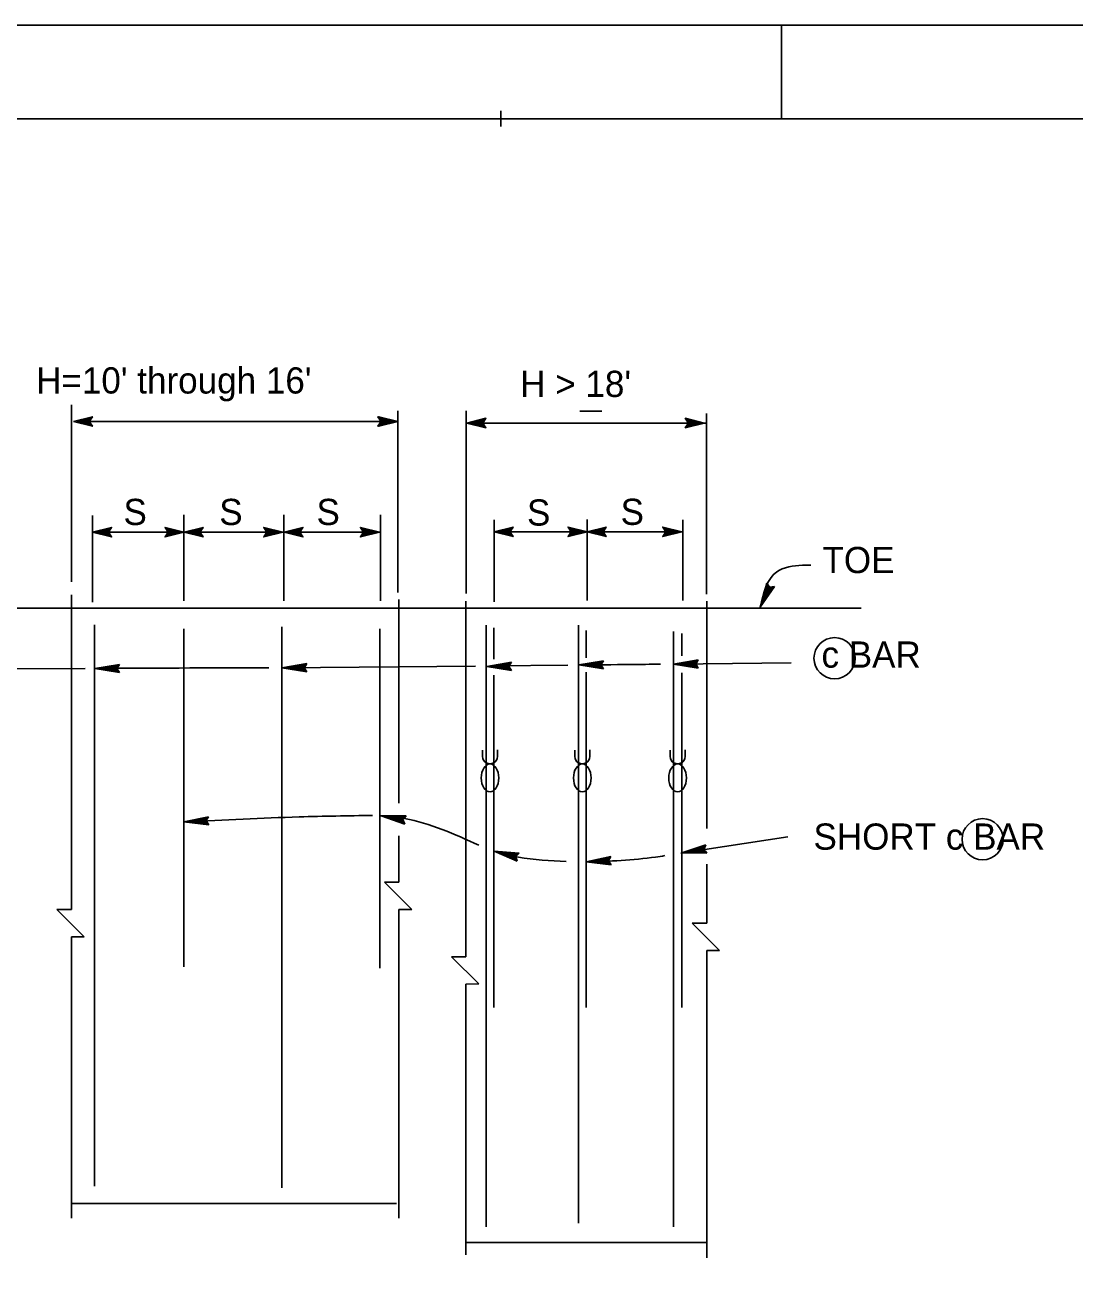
# Model space of a CAD drawing. Extents: x 0 to 90.7, y 0 to 58.7.
# Drawn here: x 9.22 to 24.18, y 40.81 to 58.67 of the extents above; entities that cross this region are included whole.
import ezdxf

# ---------------------------------------------------------------- set-up
doc = ezdxf.new("R2010")
doc.units = 0
for name, color, linetype in [('10 Sheet Format', 7, 'Continuous'), ('210 Border', 7, 'Continuous'), ('212 Leaders and Dim Lines', 7, 'Continuous'), ('213 Rebar', 7, 'Continuous'), ('214 Text and Titles', 7, 'Continuous'), ('240 Concrete', 7, 'Continuous'), ('257 Ground Line', 7, 'Continuous')]:
    doc.layers.add(name, color=color, linetype=linetype)

msp = doc.modelspace()

# ---------------------------------------------------------------- linework, layer by layer
at = {"layer": '10 Sheet Format'}
msp.add_lwpolyline([(0, 0), (90.667, 0), (90.667, 58.667), (0, 58.667)], close=True, dxfattribs=at)
at = {"layer": '210 Border'}
for p, q in [((20, 58.667), (20, 57.333)), ((16, 57.222), (16, 57.444)), ((2.667, 57.333), (89.333, 57.333))]:
    msp.add_line(p, q, dxfattribs=at)
at = {"layer": '212 Leaders and Dim Lines'}
for p, q in [((9.882, 53.255), (9.882, 50.738)), ((14.535, 53.17), (14.535, 50.582)), ((15.506, 53.17), (15.506, 50.568)), ((18.93, 53.134), (18.93, 50.562)), ((10.043, 53.019), (14.372, 53.019)), ((15.506, 52.997), (18.915, 52.997)), ((10.184, 51.679), (10.184, 50.448)), ((11.486, 51.688), (11.486, 50.466)), ((12.908, 51.688), (12.908, 50.466)), ((14.287, 51.688), (14.287, 50.466)), ((15.904, 51.618), (15.904, 50.452)), ((17.228, 51.625), (17.228, 50.47)), ((18.594, 51.618), (18.594, 50.47)), ((10.184, 51.443), (14.287, 51.443)), ((15.904, 51.448), (18.594, 51.448)), ((19.791, 50.717), (19.697, 50.373)), ((19.801, 50.703), (19.697, 50.373)), ((19.697, 50.373), (19.81, 50.688)), ((19.697, 50.373), (19.82, 50.674)), ((19.697, 50.373), (19.898, 50.668)), ((19.697, 50.373), (19.881, 50.665)), ((19.864, 50.663), (19.697, 50.373)), ((19.847, 50.661), (19.697, 50.373)), ((19.83, 50.659), (19.697, 50.373)), ((19.81, 50.688), (19.791, 50.717)), ((19.81, 50.688), (19.83, 50.659)), ((19.83, 50.659), (19.864, 50.663)), ((19.864, 50.663), (19.898, 50.668)), ((8.564, 49.498), (10.08, 49.502)), ((10.215, 49.5), (10.567, 49.56)), ((10.215, 49.5), (10.558, 49.545)), ((10.549, 49.53), (10.215, 49.5)), ((10.54, 49.516), (10.215, 49.5)), ((10.531, 49.501), (10.215, 49.5)), ((10.567, 49.442), (10.215, 49.5)), ((10.215, 49.5), (10.549, 49.472)), ((10.558, 49.457), (10.215, 49.5)), ((10.215, 49.5), (10.54, 49.486)), ((10.531, 49.501), (10.549, 49.53)), ((10.549, 49.472), (10.531, 49.501)), ((10.549, 49.53), (10.567, 49.56)), ((12.88, 49.511), (15.639, 49.534)), ((12.882, 49.511), (13.234, 49.571)), ((12.882, 49.511), (13.225, 49.556)), ((13.216, 49.541), (12.882, 49.511)), ((13.207, 49.527), (12.882, 49.511)), ((13.198, 49.512), (12.882, 49.511)), ((13.234, 49.453), (12.882, 49.511)), ((12.882, 49.511), (13.216, 49.482)), ((13.225, 49.468), (12.882, 49.511)), ((12.882, 49.511), (13.207, 49.497)), ((13.198, 49.512), (13.216, 49.541)), ((13.216, 49.482), (13.198, 49.512)), ((13.216, 49.541), (13.234, 49.571)), ((13.216, 49.482), (13.234, 49.453)), ((15.8, 49.531), (16.151, 49.591)), ((15.8, 49.531), (16.142, 49.576)), ((16.133, 49.561), (15.8, 49.531)), ((16.124, 49.547), (15.8, 49.531)), ((16.115, 49.532), (15.8, 49.531)), ((16.152, 49.473), (15.8, 49.531)), ((15.8, 49.531), (16.134, 49.503)), ((16.143, 49.488), (15.8, 49.531)), ((15.8, 49.531), (16.125, 49.517)), ((15.898, 49.537), (16.954, 49.548)), ((16.115, 49.532), (16.133, 49.561)), ((16.134, 49.503), (16.115, 49.532)), ((16.133, 49.561), (16.151, 49.591)), ((16.134, 49.503), (16.152, 49.473)), ((17.112, 49.553), (17.464, 49.612)), ((17.112, 49.553), (17.455, 49.598)), ((17.446, 49.583), (17.112, 49.553)), ((17.437, 49.568), (17.112, 49.553)), ((17.428, 49.554), (17.112, 49.553)), ((17.464, 49.495), (17.112, 49.553)), ((17.112, 49.553), (17.446, 49.524)), ((17.455, 49.51), (17.112, 49.553)), ((17.112, 49.553), (17.437, 49.539)), ((17.428, 49.554), (17.446, 49.583)), ((17.446, 49.524), (17.428, 49.554)), ((17.446, 49.583), (17.464, 49.612)), ((17.446, 49.524), (17.464, 49.495)), ((18.462, 49.563), (18.814, 49.623)), ((18.462, 49.563), (18.805, 49.608)), ((18.796, 49.594), (18.462, 49.563)), ((18.787, 49.579), (18.462, 49.563)), ((18.778, 49.564), (18.462, 49.563)), ((18.814, 49.506), (18.462, 49.563)), ((18.462, 49.563), (18.796, 49.535)), ((18.805, 49.52), (18.462, 49.563)), ((18.462, 49.563), (18.787, 49.549)), ((18.463, 49.564), (20.137, 49.581)), ((18.778, 49.564), (18.796, 49.594)), ((18.796, 49.535), (18.778, 49.564)), ((18.796, 49.594), (18.814, 49.623)), ((18.796, 49.535), (18.814, 49.506)), ((10.549, 49.472), (10.567, 49.442)), ((11.485, 47.316), (11.834, 47.39)), ((11.485, 47.316), (11.825, 47.375)), ((11.817, 47.36), (11.485, 47.316)), ((11.809, 47.345), (11.485, 47.316)), ((11.8, 47.33), (11.817, 47.36)), ((11.817, 47.36), (11.834, 47.39)), ((14.294, 47.401), (14.651, 47.402)), ((14.606, 47.35), (14.294, 47.401)), ((14.632, 47.286), (14.294, 47.401)), ((14.629, 47.376), (14.294, 47.401)), ((14.294, 47.401), (14.619, 47.318)), ((14.625, 47.302), (14.294, 47.401)), ((14.294, 47.401), (14.612, 47.334)), ((14.617, 47.363), (14.294, 47.401)), ((14.294, 47.401), (14.64, 47.389)), ((14.606, 47.35), (14.629, 47.376)), ((14.619, 47.318), (14.606, 47.35)), ((14.629, 47.376), (14.651, 47.402)), ((11.8, 47.33), (11.485, 47.316)), ((11.839, 47.273), (11.485, 47.316)), ((11.485, 47.316), (11.82, 47.301)), ((11.829, 47.287), (11.485, 47.316)), ((11.485, 47.316), (11.81, 47.316)), ((11.82, 47.301), (11.8, 47.33)), ((11.82, 47.301), (11.839, 47.273)), ((14.619, 47.318), (14.632, 47.286)), ((18.565, 46.869), (20.09, 47.101)), ((18.581, 46.875), (18.919, 46.988)), ((18.906, 46.956), (18.919, 46.988)), ((16.212, 46.823), (15.905, 46.897)), ((16.234, 46.758), (15.905, 46.897)), ((15.905, 46.897), (16.261, 46.872)), ((16.237, 46.848), (15.905, 46.897)), ((15.905, 46.897), (16.223, 46.79)), ((16.228, 46.774), (15.905, 46.897)), ((15.905, 46.897), (16.217, 46.807)), ((16.224, 46.835), (15.905, 46.897)), ((15.905, 46.897), (16.249, 46.86)), ((16.212, 46.823), (16.237, 46.848)), ((16.223, 46.79), (16.212, 46.823)), ((16.237, 46.848), (16.261, 46.872)), ((17.217, 46.746), (17.566, 46.821)), ((17.217, 46.746), (17.558, 46.806)), ((17.55, 46.791), (17.566, 46.821)), ((18.581, 46.875), (18.912, 46.972)), ((18.906, 46.956), (18.581, 46.875)), ((18.899, 46.94), (18.581, 46.875)), ((18.892, 46.925), (18.581, 46.875)), ((18.581, 46.875), (18.904, 46.911)), ((18.581, 46.875), (18.915, 46.898)), ((18.926, 46.885), (18.581, 46.875)), ((18.937, 46.872), (18.581, 46.875)), ((18.892, 46.925), (18.906, 46.956)), ((18.915, 46.898), (18.892, 46.925)), ((18.915, 46.898), (18.937, 46.872)), ((16.223, 46.79), (16.234, 46.758)), ((17.55, 46.791), (17.217, 46.746)), ((17.541, 46.775), (17.217, 46.746)), ((17.533, 46.76), (17.217, 46.746)), ((17.572, 46.703), (17.217, 46.746)), ((17.217, 46.746), (17.552, 46.732)), ((17.562, 46.718), (17.217, 46.746)), ((17.217, 46.746), (17.543, 46.746)), ((17.533, 46.76), (17.55, 46.791)), ((17.552, 46.732), (17.533, 46.76)), ((17.552, 46.732), (17.572, 46.703))]:
    msp.add_line(p, q, dxfattribs=at)
for points in [[(9.911, 53.019), (10.181, 53.087), (10.136, 53.019), (10.181, 52.951), (9.911, 53.019)], [(9.911, 53.019), (10.181, 53.087), (10.136, 53.019), (10.181, 52.951), (9.911, 53.019)], [(9.959, 53.019), (10.155, 53.068), (10.122, 53.019), (10.155, 52.97), (9.959, 53.019)], [(9.959, 53.019), (10.155, 53.068), (10.122, 53.019), (10.155, 52.97), (9.959, 53.019)], [(9.999, 53.019), (10.132, 53.053), (10.11, 53.019), (10.132, 52.986), (9.999, 53.019)], [(9.999, 53.019), (10.132, 53.053), (10.11, 53.019), (10.132, 52.986), (9.999, 53.019)], [(14.519, 53.019), (14.249, 52.951), (14.293, 53.019), (14.249, 53.087), (14.519, 53.019)], [(14.533, 53.019), (14.263, 52.951), (14.308, 53.019), (14.263, 53.087), (14.533, 53.019)], [(14.471, 53.019), (14.275, 52.97), (14.307, 53.019), (14.275, 53.068), (14.471, 53.019)], [(14.485, 53.019), (14.289, 52.97), (14.322, 53.019), (14.289, 53.068), (14.485, 53.019)], [(14.43, 53.019), (14.297, 52.986), (14.319, 53.019), (14.297, 53.053), (14.43, 53.019)], [(14.445, 53.019), (14.312, 52.986), (14.334, 53.019), (14.312, 53.053), (14.445, 53.019)], [(15.518, 52.997), (15.788, 53.065), (15.743, 52.997), (15.788, 52.93), (15.518, 52.997)], [(18.899, 52.997), (18.629, 52.93), (18.674, 52.997), (18.629, 53.065), (18.899, 52.997)], [(10.032, 53.019), (10.114, 53.04), (10.101, 53.019), (10.114, 52.998), (10.032, 53.019)], [(10.032, 53.019), (10.114, 53.04), (10.101, 53.019), (10.114, 52.998), (10.032, 53.019)], [(10.034, 53.011), (10.095, 53.026), (10.09, 53.019), (10.095, 53.012), (10.034, 53.027)], [(10.034, 53.011), (10.095, 53.026), (10.09, 53.019), (10.095, 53.012), (10.034, 53.027)], [(14.397, 53.019), (14.315, 52.998), (14.329, 53.019), (14.315, 53.04), (14.397, 53.019)], [(14.412, 53.019), (14.33, 52.998), (14.343, 53.019), (14.33, 53.04), (14.412, 53.019)], [(14.395, 53.027), (14.335, 53.012), (14.339, 53.019), (14.335, 53.026), (14.395, 53.011)], [(14.41, 53.027), (14.349, 53.012), (14.354, 53.019), (14.349, 53.026), (14.41, 53.011)], [(15.566, 52.997), (15.762, 53.046), (15.729, 52.997), (15.762, 52.948), (15.566, 52.997)], [(15.606, 52.997), (15.739, 53.031), (15.717, 52.997), (15.739, 52.964), (15.606, 52.997)], [(15.639, 52.997), (15.721, 53.018), (15.708, 52.997), (15.721, 52.977), (15.639, 52.997)], [(15.641, 52.989), (15.702, 53.004), (15.697, 52.997), (15.702, 52.991), (15.641, 53.006)], [(18.851, 52.997), (18.655, 52.948), (18.688, 52.997), (18.655, 53.046), (18.851, 52.997)], [(18.811, 52.997), (18.677, 52.964), (18.7, 52.997), (18.677, 53.031), (18.811, 52.997)], [(18.778, 52.997), (18.696, 52.977), (18.709, 52.997), (18.696, 53.018), (18.778, 52.997)], [(18.775, 53.006), (18.715, 52.991), (18.719, 52.997), (18.715, 53.004), (18.775, 52.989)], [(10.184, 51.443), (10.454, 51.511), (10.409, 51.443), (10.454, 51.376), (10.184, 51.443)], [(10.184, 51.443), (10.454, 51.511), (10.409, 51.443), (10.454, 51.376), (10.184, 51.443)], [(10.232, 51.443), (10.427, 51.493), (10.395, 51.443), (10.427, 51.394), (10.232, 51.443)], [(10.232, 51.443), (10.427, 51.493), (10.395, 51.443), (10.427, 51.394), (10.232, 51.443)], [(10.272, 51.443), (10.405, 51.477), (10.383, 51.443), (10.405, 51.41), (10.272, 51.443)], [(10.272, 51.443), (10.405, 51.477), (10.383, 51.443), (10.405, 51.41), (10.272, 51.443)], [(10.305, 51.443), (10.387, 51.464), (10.374, 51.443), (10.387, 51.423), (10.305, 51.443)], [(10.305, 51.443), (10.387, 51.464), (10.374, 51.443), (10.387, 51.423), (10.305, 51.443)], [(10.307, 51.435), (10.368, 51.45), (10.363, 51.443), (10.368, 51.437), (10.307, 51.452)], [(10.307, 51.435), (10.368, 51.45), (10.363, 51.443), (10.368, 51.437), (10.307, 51.452)], [(11.486, 51.443), (11.216, 51.376), (11.261, 51.443), (11.216, 51.511), (11.486, 51.443)], [(11.486, 51.443), (11.216, 51.376), (11.261, 51.443), (11.216, 51.511), (11.486, 51.443)], [(11.438, 51.443), (11.242, 51.394), (11.275, 51.443), (11.242, 51.493), (11.438, 51.443)], [(11.438, 51.443), (11.242, 51.394), (11.275, 51.443), (11.242, 51.493), (11.438, 51.443)], [(11.398, 51.443), (11.264, 51.41), (11.287, 51.443), (11.264, 51.477), (11.398, 51.443)], [(11.398, 51.443), (11.264, 51.41), (11.287, 51.443), (11.264, 51.477), (11.398, 51.443)], [(11.365, 51.443), (11.283, 51.423), (11.296, 51.443), (11.283, 51.464), (11.365, 51.443)], [(11.365, 51.443), (11.283, 51.423), (11.296, 51.443), (11.283, 51.464), (11.365, 51.443)], [(11.363, 51.452), (11.302, 51.437), (11.307, 51.443), (11.302, 51.45), (11.363, 51.435)], [(11.363, 51.452), (11.302, 51.437), (11.307, 51.443), (11.302, 51.45), (11.363, 51.435)], [(11.489, 51.443), (11.759, 51.511), (11.714, 51.443), (11.759, 51.376), (11.489, 51.443)], [(11.489, 51.443), (11.759, 51.511), (11.714, 51.443), (11.759, 51.376), (11.489, 51.443)], [(11.537, 51.443), (11.733, 51.493), (11.7, 51.443), (11.733, 51.394), (11.537, 51.443)], [(11.537, 51.443), (11.733, 51.493), (11.7, 51.443), (11.733, 51.394), (11.537, 51.443)], [(11.577, 51.443), (11.71, 51.477), (11.688, 51.443), (11.71, 51.41), (11.577, 51.443)], [(11.577, 51.443), (11.71, 51.477), (11.688, 51.443), (11.71, 51.41), (11.577, 51.443)], [(11.61, 51.443), (11.692, 51.464), (11.679, 51.443), (11.692, 51.423), (11.61, 51.443)], [(11.61, 51.443), (11.692, 51.464), (11.679, 51.443), (11.692, 51.423), (11.61, 51.443)], [(11.612, 51.435), (11.673, 51.45), (11.668, 51.443), (11.673, 51.437), (11.612, 51.452)], [(11.612, 51.435), (11.673, 51.45), (11.668, 51.443), (11.673, 51.437), (11.612, 51.452)], [(12.892, 51.443), (12.622, 51.376), (12.666, 51.443), (12.622, 51.511), (12.892, 51.443)], [(12.892, 51.443), (12.622, 51.376), (12.666, 51.443), (12.622, 51.511), (12.892, 51.443)], [(12.844, 51.443), (12.648, 51.394), (12.681, 51.443), (12.648, 51.493), (12.844, 51.443)], [(12.844, 51.443), (12.648, 51.394), (12.681, 51.443), (12.648, 51.493), (12.844, 51.443)], [(12.804, 51.443), (12.67, 51.41), (12.692, 51.443), (12.67, 51.477), (12.804, 51.443)], [(12.804, 51.443), (12.67, 51.41), (12.692, 51.443), (12.67, 51.477), (12.804, 51.443)], [(12.77, 51.443), (12.688, 51.423), (12.702, 51.443), (12.688, 51.464), (12.77, 51.443)], [(12.77, 51.443), (12.688, 51.423), (12.702, 51.443), (12.688, 51.464), (12.77, 51.443)], [(12.768, 51.452), (12.708, 51.437), (12.712, 51.443), (12.708, 51.45), (12.768, 51.435)], [(12.768, 51.452), (12.708, 51.437), (12.712, 51.443), (12.708, 51.45), (12.768, 51.435)], [(12.911, 51.443), (13.181, 51.511), (13.137, 51.443), (13.181, 51.376), (12.911, 51.443)], [(12.911, 51.443), (13.181, 51.511), (13.137, 51.443), (13.181, 51.376), (12.911, 51.443)], [(12.959, 51.443), (13.155, 51.493), (13.123, 51.443), (13.155, 51.394), (12.959, 51.443)], [(12.959, 51.443), (13.155, 51.493), (13.123, 51.443), (13.155, 51.394), (12.959, 51.443)], [(13, 51.443), (13.133, 51.477), (13.111, 51.443), (13.133, 51.41), (13, 51.443)], [(13, 51.443), (13.133, 51.477), (13.111, 51.443), (13.133, 51.41), (13, 51.443)], [(13.033, 51.443), (13.115, 51.464), (13.101, 51.443), (13.115, 51.423), (13.033, 51.443)], [(13.033, 51.443), (13.115, 51.464), (13.101, 51.443), (13.115, 51.423), (13.033, 51.443)], [(13.035, 51.435), (13.095, 51.45), (13.091, 51.443), (13.095, 51.437), (13.035, 51.452)], [(13.035, 51.435), (13.095, 51.45), (13.091, 51.443), (13.095, 51.437), (13.035, 51.452)], [(14.27, 51.443), (14, 51.376), (14.045, 51.443), (14, 51.511), (14.27, 51.443)], [(14.27, 51.443), (14, 51.376), (14.045, 51.443), (14, 51.511), (14.27, 51.443)], [(14.223, 51.443), (14.027, 51.394), (14.059, 51.443), (14.027, 51.493), (14.223, 51.443)], [(14.223, 51.443), (14.027, 51.394), (14.059, 51.443), (14.027, 51.493), (14.223, 51.443)], [(14.182, 51.443), (14.049, 51.41), (14.071, 51.443), (14.049, 51.477), (14.182, 51.443)], [(14.182, 51.443), (14.049, 51.41), (14.071, 51.443), (14.049, 51.477), (14.182, 51.443)], [(14.149, 51.443), (14.067, 51.423), (14.081, 51.443), (14.067, 51.464), (14.149, 51.443)], [(14.149, 51.443), (14.067, 51.423), (14.081, 51.443), (14.067, 51.464), (14.149, 51.443)], [(14.147, 51.452), (14.087, 51.437), (14.091, 51.443), (14.087, 51.45), (14.147, 51.435)], [(14.147, 51.452), (14.087, 51.437), (14.091, 51.443), (14.087, 51.45), (14.147, 51.435)], [(15.904, 51.448), (16.174, 51.515), (16.129, 51.448), (16.174, 51.38), (15.904, 51.448)], [(15.904, 51.448), (16.174, 51.515), (16.129, 51.448), (16.174, 51.38), (15.904, 51.448)], [(15.952, 51.448), (16.148, 51.497), (16.115, 51.448), (16.148, 51.399), (15.952, 51.448)], [(15.952, 51.448), (16.148, 51.497), (16.115, 51.448), (16.148, 51.399), (15.952, 51.448)], [(15.992, 51.448), (16.126, 51.481), (16.103, 51.448), (16.126, 51.414), (15.992, 51.448)], [(15.992, 51.448), (16.126, 51.481), (16.103, 51.448), (16.126, 51.414), (15.992, 51.448)], [(16.025, 51.448), (16.107, 51.468), (16.094, 51.448), (16.107, 51.427), (16.025, 51.448)], [(16.025, 51.448), (16.107, 51.468), (16.094, 51.448), (16.107, 51.427), (16.025, 51.448)], [(16.027, 51.439), (16.088, 51.454), (16.083, 51.448), (16.088, 51.441), (16.027, 51.456)], [(16.027, 51.439), (16.088, 51.454), (16.083, 51.448), (16.088, 51.441), (16.027, 51.456)], [(17.228, 51.448), (16.958, 51.38), (17.003, 51.448), (16.958, 51.515), (17.228, 51.448)], [(17.228, 51.448), (16.958, 51.38), (17.003, 51.448), (16.958, 51.515), (17.228, 51.448)], [(17.18, 51.448), (16.984, 51.399), (17.017, 51.448), (16.984, 51.497), (17.18, 51.448)], [(17.18, 51.448), (16.984, 51.399), (17.017, 51.448), (16.984, 51.497), (17.18, 51.448)], [(17.14, 51.448), (17.006, 51.414), (17.029, 51.448), (17.006, 51.481), (17.14, 51.448)], [(17.14, 51.448), (17.006, 51.414), (17.029, 51.448), (17.006, 51.481), (17.14, 51.448)], [(17.107, 51.448), (17.025, 51.427), (17.038, 51.448), (17.025, 51.468), (17.107, 51.448)], [(17.107, 51.448), (17.025, 51.427), (17.038, 51.448), (17.025, 51.468), (17.107, 51.448)], [(17.104, 51.456), (17.044, 51.441), (17.049, 51.448), (17.044, 51.454), (17.104, 51.439)], [(17.104, 51.456), (17.044, 51.441), (17.049, 51.448), (17.044, 51.454), (17.104, 51.439)], [(17.231, 51.448), (17.501, 51.515), (17.456, 51.448), (17.501, 51.38), (17.231, 51.448)], [(17.231, 51.448), (17.501, 51.515), (17.456, 51.448), (17.501, 51.38), (17.231, 51.448)], [(17.279, 51.448), (17.475, 51.497), (17.442, 51.448), (17.475, 51.399), (17.279, 51.448)], [(17.279, 51.448), (17.475, 51.497), (17.442, 51.448), (17.475, 51.399), (17.279, 51.448)], [(17.319, 51.448), (17.452, 51.481), (17.43, 51.448), (17.452, 51.414), (17.319, 51.448)], [(17.319, 51.448), (17.452, 51.481), (17.43, 51.448), (17.452, 51.414), (17.319, 51.448)], [(17.352, 51.448), (17.434, 51.468), (17.421, 51.448), (17.434, 51.427), (17.352, 51.448)], [(17.352, 51.448), (17.434, 51.468), (17.421, 51.448), (17.434, 51.427), (17.352, 51.448)], [(17.354, 51.439), (17.415, 51.454), (17.41, 51.448), (17.415, 51.441), (17.354, 51.456)], [(17.354, 51.439), (17.415, 51.454), (17.41, 51.448), (17.415, 51.441), (17.354, 51.456)], [(18.577, 51.448), (18.307, 51.38), (18.352, 51.448), (18.307, 51.515), (18.577, 51.448)], [(18.577, 51.448), (18.307, 51.38), (18.352, 51.448), (18.307, 51.515), (18.577, 51.448)], [(18.529, 51.448), (18.334, 51.399), (18.366, 51.448), (18.334, 51.497), (18.529, 51.448)], [(18.529, 51.448), (18.334, 51.399), (18.366, 51.448), (18.334, 51.497), (18.529, 51.448)], [(18.489, 51.448), (18.356, 51.414), (18.378, 51.448), (18.356, 51.481), (18.489, 51.448)], [(18.489, 51.448), (18.356, 51.414), (18.378, 51.448), (18.356, 51.481), (18.489, 51.448)], [(18.456, 51.448), (18.374, 51.427), (18.388, 51.448), (18.374, 51.468), (18.456, 51.448)], [(18.456, 51.448), (18.374, 51.427), (18.388, 51.448), (18.374, 51.468), (18.456, 51.448)], [(18.454, 51.456), (18.393, 51.441), (18.398, 51.448), (18.393, 51.454), (18.454, 51.439)], [(18.454, 51.456), (18.393, 51.441), (18.398, 51.448), (18.393, 51.454), (18.454, 51.439)]]:
    msp.add_lwpolyline(points, dxfattribs=at)
for points in [[(19.697, 50.373), (19.931, 50.878), (20.296, 50.972), (20.417, 50.972)], [(10.211, 49.503), (12.625, 49.51), (12.693, 49.51)], [(17.1, 49.55), (17.848, 49.558), (18.276, 49.562)], [(11.528, 47.316), (13.126, 47.387), (14.173, 47.409)], [(14.274, 47.404), (14.628, 47.363), (15.686, 46.984)], [(15.899, 46.899), (16.25, 46.815), (16.932, 46.752)], [(17.222, 46.745), (18.206, 46.815), (18.338, 46.835)]]:
    msp.add_spline(points, degree=3, dxfattribs=at)
at = {"layer": '213 Rebar'}
for p, q in [((10.211, 42.129), (10.211, 50.121)), ((11.482, 45.25), (11.482, 50.066)), ((12.878, 42.103), (12.878, 50.094)), ((14.277, 45.234), (14.277, 50.066)), ((15.792, 41.549), (15.792, 50.12)), ((15.902, 49.635), (15.902, 50.081)), ((17.105, 41.599), (17.105, 50.12)), ((17.214, 49.651), (17.214, 50.042)), ((18.459, 41.549), (18.459, 50.029)), ((18.578, 49.683), (18.578, 50.002)), ((15.902, 44.67), (15.902, 49.408)), ((17.214, 44.67), (17.214, 49.448)), ((18.578, 44.67), (18.578, 49.44)), ((12.881, 42.257), (12.881, 48.928)), ((15.738, 48.249), (15.738, 48.337)), ((15.953, 48.249), (15.953, 48.344)), ((17.054, 48.249), (17.054, 48.337)), ((17.268, 48.249), (17.268, 48.344)), ((18.411, 48.249), (18.411, 48.337)), ((18.626, 48.249), (18.626, 48.344))]:
    msp.add_line(p, q, dxfattribs=at)
for centre in [(15.846, 48.249), (17.161, 48.249), (18.519, 48.249)]:
    msp.add_arc(centre, 0.107, 179.9986, 0.0011, dxfattribs=at)
for centre in [(15.846, 47.942), (17.161, 47.942), (18.519, 47.942)]:
    msp.add_ellipse(centre, major_axis=(0, 0.199), ratio=0.630621, dxfattribs=at)
at = {"layer": '214 Text and Titles'}
msp.add_line((17.126, 53.169), (17.441, 53.169), dxfattribs=at)
for centre in [(20.755, 49.648), (22.864, 47.069)]:
    msp.add_circle(centre, 0.293, dxfattribs=at)
at = {"layer": '240 Concrete'}
for p, q in [((9.882, 46.068), (9.882, 50.552)), ((14.549, 47.582), (14.549, 50.482)), ((15.504, 45.395), (15.504, 50.46)), ((18.934, 47.221), (18.934, 50.46)), ((14.549, 46.459), (14.549, 47.119)), ((18.934, 45.873), (18.934, 46.714)), ((14.343, 46.458), (14.549, 46.459)), ((14.733, 46.07), (14.343, 46.458)), ((10.066, 45.68), (9.676, 46.068)), ((9.676, 46.068), (9.882, 46.068)), ((14.549, 46.07), (14.733, 46.07)), ((14.549, 41.669), (14.549, 46.07)), ((9.882, 45.679), (10.066, 45.68)), ((9.882, 41.669), (9.882, 45.679)), ((15.688, 45.007), (15.298, 45.395)), ((15.298, 45.395), (15.504, 45.395)), ((18.934, 41.104), (18.934, 45.484)), ((15.504, 45.006), (15.688, 45.007)), ((15.504, 41.148), (15.504, 45.006)), ((9.882, 41.88), (14.516, 41.88)), ((15.504, 41.326), (18.934, 41.326))]:
    msp.add_line(p, q, dxfattribs=at)
at = {"layer": '257 Ground Line'}
for p, q in [((3.819, 50.359), (21.134, 50.359)), ((18.728, 45.872), (18.934, 45.873)), ((19.118, 45.484), (18.728, 45.872)), ((18.934, 45.484), (19.118, 45.484))]:
    msp.add_line(p, q, dxfattribs=at)

# ---------------------------------------------------------------- texts
at = {"layer": '212 Leaders and Dim Lines'}
for p in [(10.624, 51.545), (11.989, 51.545), (13.374, 51.545), (16.373, 51.537), (17.707, 51.547)]:
    msp.add_text('S', height=0.373, dxfattribs=at).set_placement(p)
at = {"layer": '214 Text and Titles'}
for s, height, p in [("H=10' through 16'", 0.37333, (9.379, 53.418)), ("H > 18'", 0.3733, (16.276, 53.369)), ('TOE', 0.3733, (20.583, 50.86)), ('c BAR', 0.3733, (20.569, 49.513)), ('SHORT c BAR', 0.37333, (20.455, 46.92))]:
    msp.add_text(s, height=height, dxfattribs=at).set_placement(p)

doc.saveas('drawing.dxf')
